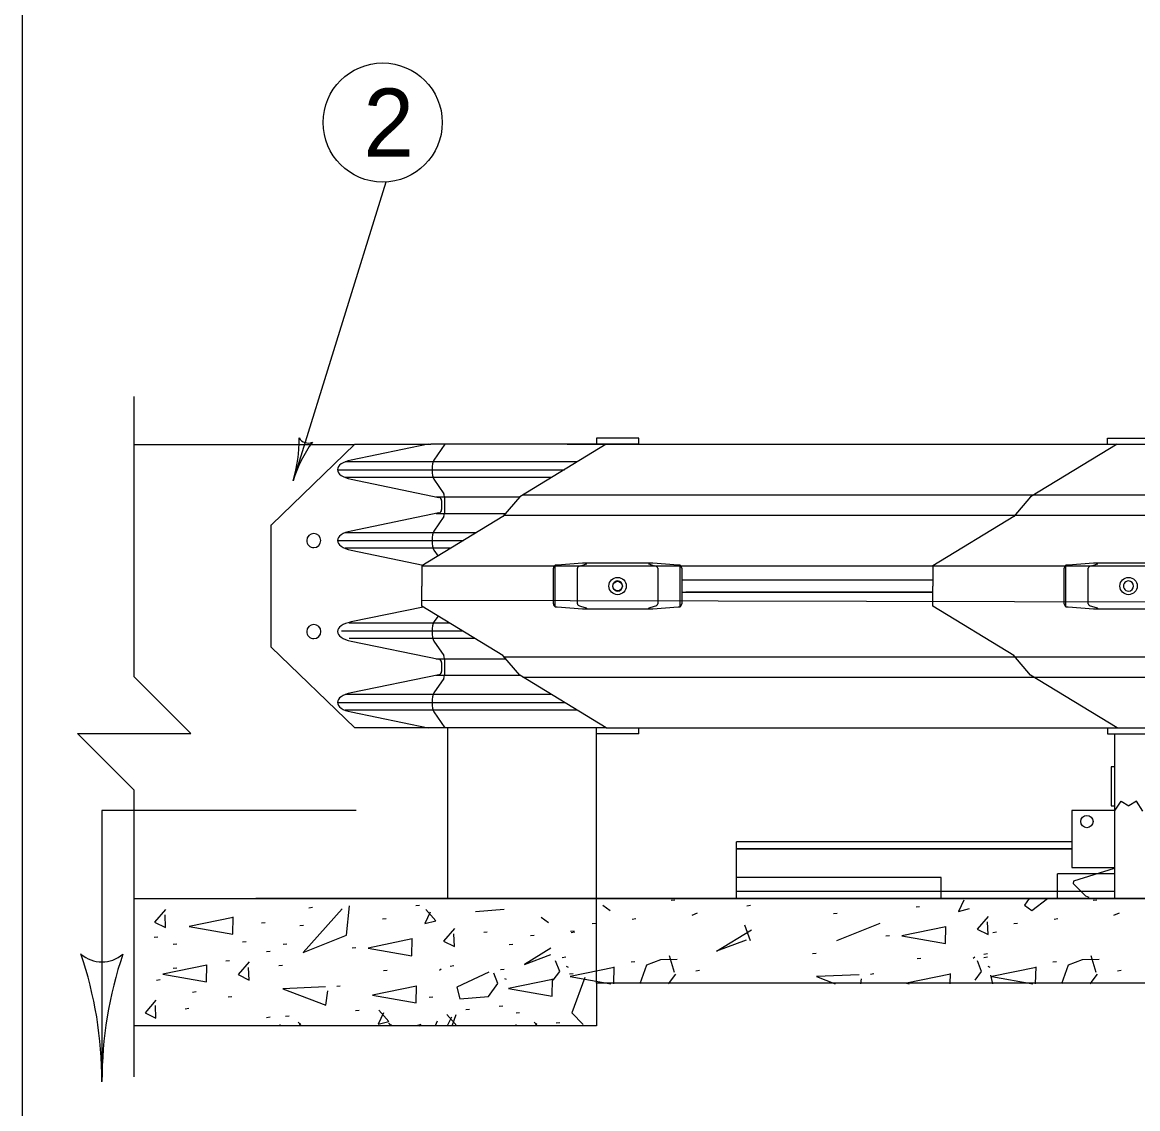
# Model space of a CAD drawing. Extents: x 997.6 to 1036.5, y 998.9 to 1022.7.
# Drawn here: x 1007 to 1010.277, y 1013.327 to 1016.52 of the extents above; entities that cross this region are included whole.
import ezdxf

# ---------------------------------------------------------------- set-up
doc = ezdxf.new("R2010")
doc.units = 0
for name, color, linetype in [('Level 1', 7, 'Continuous'), ('Level 11', 7, 'Continuous'), ('Level 16', 7, 'Continuous'), ('Level 2', 7, 'Continuous'), ('Level 5', 7, 'Continuous'), ('Level 6', 7, 'Continuous'), ('Level 9', 7, 'Continuous')]:
    doc.layers.add(name, color=color, linetype=linetype)

msp = doc.modelspace()

# ---------------------------------------------------------------- linework, layer by layer
at = {"layer": 'Level 1'}
for points in [[(1007.3287, 1013.4205), (1007.3287, 1014.2632), (1007.1621, 1014.4299), (1007.4954, 1014.4299), (1007.3287, 1014.5965), (1007.3287, 1015.4205)], [(1009.9585, 1013.9444), (1009.9447, 1013.9254)], [(1009.966, 1013.9094), (1010.0123, 1013.9444)], [(1007.4207, 1013.9126), (1007.3887, 1013.8753), (1007.4207, 1013.8593), (1007.4194, 1013.8966)], [(1007.94, 1013.914), (1007.8253, 1013.7859), (1007.952, 1013.8365), (1007.9613, 1013.9234)], [(1007.8525, 1013.9179), (1007.8418, 1013.9165)], [(1008.1667, 1013.9245), (1008.156, 1013.9232)], [(1008.1985, 1013.9047), (1008.1825, 1013.8714), (1008.2145, 1013.8794), (1008.1852, 1013.9127)], [(1008.3313, 1013.9062), (1008.4153, 1013.9129)], [(1008.7055, 1013.9254), (1008.7268, 1013.9094)], [(1008.9173, 1013.9403), (1008.9067, 1013.9389)], [(1009.139, 1013.9239), (1009.1283, 1013.9226)], [(1009.6363, 1013.9206), (1009.6257, 1013.9193)], [(1009.7665, 1013.9402), (1009.7505, 1013.9069)], [(1009.7505, 1013.9069), (1009.7825, 1013.9149)], [(1009.9447, 1013.9254), (1009.966, 1013.9094)], [(1010.1565, 1013.9403), (1010.1458, 1013.9389)], [(1007.6194, 1013.889), (1007.4899, 1013.8624), (1007.6181, 1013.8397), (1007.6194, 1013.8904)], [(1008.0685, 1013.8852), (1008.0578, 1013.8839)], [(1008.5242, 1013.8899), (1008.5455, 1013.8739)], [(1008.8028, 1013.8846), (1008.7922, 1013.8833)], [(1008.9828, 1013.9014), (1008.9668, 1013.8947)], [(1009.3942, 1013.901), (1009.3835, 1013.8997)], [(1009.8373, 1013.892), (1009.8053, 1013.8547), (1009.8373, 1013.8387), (1009.836, 1013.876)], [(1010.0419, 1013.8846), (1010.0312, 1013.8833)], [(1010.222, 1013.9014), (1010.206, 1013.8947)], [(1007.7139, 1013.8736), (1007.7032, 1013.8723)], [(1007.8263, 1013.8655), (1007.8157, 1013.8642)], [(1008.2695, 1013.8565), (1008.2375, 1013.8192), (1008.2695, 1013.8032), (1008.2682, 1013.8405)], [(1008.3662, 1013.8459), (1008.3555, 1013.8445)], [(1008.6215, 1013.8492), (1008.6108, 1013.8479)], [(1008.6228, 1013.8454), (1008.6122, 1013.844)], [(1008.685, 1013.8715), (1008.6743, 1013.8702)], [(1009.142, 1013.8519), (1009.0393, 1013.7885)], [(1009.139, 1013.8206), (1009.123, 1013.8659)], [(1009.3933, 1013.8214), (1009.52, 1013.872)], [(1009.7133, 1013.8614), (1009.584, 1013.8347), (1009.712, 1013.812), (1009.7133, 1013.8627)], [(1009.862, 1013.8454), (1009.8512, 1013.844)], [(1009.9242, 1013.8715), (1009.9135, 1013.8702)], [(1007.3982, 1013.8315), (1007.3876, 1013.8302)], [(1007.4544, 1013.8105), (1007.4437, 1013.8092)], [(1007.6578, 1013.8175), (1007.6472, 1013.8162)], [(1007.7771, 1013.8105), (1007.7664, 1013.8092)], [(1008.1455, 1013.8259), (1008.016, 1013.7992), (1008.1442, 1013.7765), (1008.1455, 1013.8272)], [(1008.5037, 1013.836), (1008.493, 1013.8347)], [(1009.04, 1013.7909), (1009.128, 1013.8236)], [(1009.548, 1013.8355), (1009.5373, 1013.8342)], [(1007.728, 1013.7894), (1007.7173, 1013.7881)], [(1007.9802, 1013.8), (1007.9695, 1013.7987)], [(1008.4415, 1013.8099), (1008.4308, 1013.8085)], [(1008.5525, 1013.7985), (1008.4755, 1013.751)], [(1008.4755, 1013.751), (1008.5525, 1013.7797)], [(1009.332, 1013.7832), (1009.3213, 1013.7819)], [(1009.836, 1013.7819), (1009.8253, 1013.7805)], [(1007.5423, 1013.7487), (1007.4128, 1013.722), (1007.541, 1013.6994), (1007.5423, 1013.75)], [(1007.6087, 1013.7614), (1007.5981, 1013.7601)], [(1007.6662, 1013.7584), (1007.6342, 1013.721), (1007.6662, 1013.705), (1007.6649, 1013.7424)], [(1007.7642, 1013.7477), (1007.7535, 1013.7464)], [(1008.268, 1013.7464), (1008.2573, 1013.745)], [(1008.5788, 1013.7304), (1008.5668, 1013.7612)], [(1008.5967, 1013.772), (1008.586, 1013.7707)], [(1008.7995, 1013.7589), (1008.7888, 1013.7576)], [(1008.8335, 1013.7485), (1008.8142, 1013.6944)], [(1008.8748, 1013.7645), (1008.8335, 1013.7485)], [(1008.9242, 1013.7659), (1008.8748, 1013.7645)], [(1008.9162, 1013.7272), (1008.9015, 1013.7765)], [(1009.6397, 1013.7688), (1009.629, 1013.7674)], [(1009.7987, 1013.7725), (1009.7933, 1013.7685)], [(1009.8179, 1013.7304), (1009.8059, 1013.7612)], [(1009.8357, 1013.772), (1009.8251, 1013.7707)], [(1010.0387, 1013.7589), (1010.028, 1013.7576)], [(1010.0727, 1013.7485), (1010.0533, 1013.6944)], [(1010.114, 1013.7645), (1010.0727, 1013.7485)], [(1010.1633, 1013.7659), (1010.114, 1013.7645)], [(1010.1553, 1013.7272), (1010.1407, 1013.7765)], [(1007.4544, 1013.7404), (1007.4437, 1013.739)], [(1008.0717, 1013.7334), (1008.061, 1013.732)], [(1008.2308, 1013.737), (1008.2255, 1013.733)], [(1008.3708, 1013.7284), (1008.2762, 1013.6844), (1008.2855, 1013.6497), (1008.3695, 1013.6564), (1008.3975, 1013.695), (1008.3855, 1013.7257)], [(1008.4153, 1013.7365), (1008.4047, 1013.7352)], [(1008.5598, 1013.7044), (1008.5788, 1013.7304)], [(1008.6042, 1013.7419), (1008.5988, 1013.7445)], [(1008.6182, 1013.7235), (1008.6075, 1013.7222)], [(1008.7392, 1013.7423), (1008.6097, 1013.7156)], [(1008.6097, 1013.7156), (1008.7293, 1013.6944)], [(1008.6522, 1013.713), (1008.6148, 1013.609)], [(1008.7378, 1013.6944), (1008.7392, 1013.7436)], [(1008.898, 1013.6944), (1008.9202, 1013.7219)], [(1008.9893, 1013.7328), (1008.9787, 1013.7314)], [(1009.4587, 1013.7205), (1009.3333, 1013.7152)], [(1009.3333, 1013.7152), (1009.3882, 1013.6944)], [(1009.5022, 1013.7229), (1009.4915, 1013.7216)], [(1009.7265, 1013.7226), (1009.5972, 1013.6959)], [(1009.7257, 1013.6944), (1009.7265, 1013.7239)], [(1009.799, 1013.7044), (1009.8179, 1013.7304)], [(1009.8432, 1013.7419), (1009.8379, 1013.7445)], [(1009.844, 1013.7198), (1009.8508, 1013.6944)], [(1009.9782, 1013.7423), (1009.8488, 1013.7156)], [(1009.8488, 1013.7156), (1009.9685, 1013.6944)], [(1009.977, 1013.6944), (1009.9782, 1013.7436)], [(1010.1372, 1013.6944), (1010.1593, 1013.7219)], [(1010.2285, 1013.7328), (1010.2178, 1013.7314)], [(1007.4053, 1013.7053), (1007.3947, 1013.7039)], [(1007.8907, 1013.685), (1007.7653, 1013.6797), (1007.892, 1013.6317), (1007.8973, 1013.673)], [(1007.9343, 1013.6875), (1007.9237, 1013.6862)], [(1008.1585, 1013.6872), (1008.0292, 1013.6605), (1008.1572, 1013.6379), (1008.1585, 1013.6885)], [(1008.4228, 1013.7064), (1008.4175, 1013.709)], [(1008.5578, 1013.7069), (1008.4283, 1013.6802), (1008.5565, 1013.6575), (1008.5578, 1013.7082)], [(1009.4635, 1013.6944), (1009.4653, 1013.7085)], [(1009.5972, 1013.6959), (1009.6057, 1013.6944)], [(1007.5105, 1013.6703), (1007.4998, 1013.6689)], [(1007.6157, 1013.6562), (1007.6051, 1013.6549)], [(1008.2058, 1013.6549), (1008.1952, 1013.6535)], [(1007.3927, 1013.6461), (1007.3607, 1013.6088), (1007.3927, 1013.5928), (1007.3914, 1013.6301)], [(1007.4895, 1013.6211), (1007.4788, 1013.6198)], [(1007.9898, 1013.6155), (1007.9792, 1013.6142)], [(1008.0612, 1013.6089), (1008.0452, 1013.5755), (1008.0772, 1013.5835), (1008.0478, 1013.6169)], [(1008.3138, 1013.6189), (1008.3032, 1013.6175)], [(1008.412, 1013.6287), (1008.4013, 1013.6274)], [(1007.7282, 1013.5959), (1007.7175, 1013.5945)], [(1007.7838, 1013.5992), (1007.773, 1013.5979)], [(1007.8198, 1013.5705), (1007.8102, 1013.5815)], [(1008.2188, 1013.5842), (1008.2133, 1013.5705)], [(1008.2767, 1013.5705), (1008.2767, 1013.5705), (1008.2473, 1013.6039)], [(1008.2607, 1013.5959), (1008.2485, 1013.5705)], [(1008.2632, 1013.5705), (1008.2742, 1013.6042)], [(1008.4612, 1013.609), (1008.4505, 1013.6077)], [(1008.5132, 1013.5705), (1008.5035, 1013.5815)], [(1008.6148, 1013.609), (1008.6482, 1013.5744)], [(1007.7562, 1013.5749), (1007.756, 1013.5705)], [(1007.8168, 1013.5775), (1007.8135, 1013.5705)], [(1008.0832, 1013.5705), (1008.0765, 1013.5782)], [(1008.0832, 1013.5742), (1008.0813, 1013.5705)], [(1008.1708, 1013.5744), (1008.1578, 1013.5705)], [(1008.1665, 1013.5705), (1008.1708, 1013.5717)], [(1008.4495, 1013.5749), (1008.4493, 1013.5705)], [(1008.5102, 1013.5775), (1008.5068, 1013.5705)], [(1008.579, 1013.5795), (1008.5683, 1013.5782)]]:
    msp.add_lwpolyline(points, dxfattribs=at)
at = {"layer": 'Level 11'}
msp.add_lwpolyline([(1007, 1000.5), (1035.5, 1000.5), (1035.5, 1021.5), (1007, 1021.5)], close=True, dxfattribs=at)
at = {"layer": 'Level 16'}
for p, q in [((1007.3287, 1015.2789), (1007.976, 1015.2789)), ((1008.249, 1014.4465), (1008.249, 1013.9455)), ((1008.6865, 1013.6955), (1008.6865, 1014.4465)), ((1013.97, 1013.9444), (1007.6865, 1013.9444))]:
    msp.add_line(p, q, dxfattribs=at)
at = {"layer": 'Level 2'}
for p, q in [((1008.0677, 1016.0505), (1007.7957, 1015.1726)), ((1007.9805, 1014.2036), (1007.2339, 1014.2036)), ((1007.2339, 1014.2036), (1007.2339, 1013.4065))]:
    msp.add_line(p, q, dxfattribs=at)
msp.add_circle((1008.0588, 1016.2253), 0.175, dxfattribs=at)
for centre, radius, start, end in [((1007.4222, 1015.2883), 0.391, 342.7811, 1.4499), ((1008.1691, 1015.0569), 0.391, 144.1282, 162.775), ((1007.8397, 1015.3146), 0.0313, 211.5557, 293.6724), ((1007.4222, 1015.2883), 0.391, 342.7689, 342.7811), ((1007.2341, 1013.8521), 0.0938, 228.7746, 310.8913), ((1006.0621, 1013.4065), 1.1719, 0, 18.6688), ((1008.4058, 1013.4065), 1.1719, 161.3472, 179.9939), ((1006.0621, 1013.4065), 1.1719, 359.9878, 0)]:
    msp.add_arc(centre, radius, start, end, dxfattribs=at)
at = {"layer": 'Level 5'}
for p, q in [((1008.6005, 1015.2796), (1010.2164, 1015.2796)), ((1010.2164, 1015.2796), (1011.7174, 1015.2796)), ((1008.6302, 1015.2279), (1007.9482, 1015.2279)), ((1007.926, 1015.205), (1008.5927, 1015.205)), ((1008.5552, 1015.1823), (1007.9482, 1015.1823)), ((1008.2162, 1015.1254), (1008.4613, 1015.1254)), ((1008.4704, 1015.1309), (1013.3605, 1015.1309)), ((1008.2162, 1015.0765), (1008.4197, 1015.0765)), ((1008.415, 1015.071), (1013.3912, 1015.071)), ((1007.926, 1014.9967), (1008.296, 1014.9967)), ((1008.3334, 1015.0195), (1007.9482, 1015.0195)), ((1008.2586, 1014.9739), (1007.9482, 1014.9739)), ((1008.6458, 1014.9302), (1008.5712, 1014.9246)), ((1008.6413, 1014.9227), (1008.6577, 1014.9279)), ((1008.8487, 1014.9304), (1008.6495, 1014.9304)), ((1008.8405, 1014.9279), (1008.8567, 1014.9227)), ((1008.9267, 1014.9246), (1008.8523, 1014.9302)), ((1010.1468, 1014.9302), (1010.0722, 1014.9246)), ((1010.1423, 1014.9227), (1010.1587, 1014.9279)), ((1010.3497, 1014.9304), (1010.1505, 1014.9304)), ((1008.1742, 1014.9225), (1013.4672, 1014.9225)), ((1008.5602, 1014.8105), (1008.5602, 1014.9155)), ((1008.5652, 1014.802), (1008.5652, 1014.924)), ((1008.6307, 1014.8105), (1008.6307, 1014.9155)), ((1008.8673, 1014.9155), (1008.8673, 1014.8105)), ((1008.9327, 1014.802), (1008.9327, 1014.924)), ((1008.9375, 1014.9155), (1008.9375, 1014.8105)), ((1010.0612, 1014.8105), (1010.0612, 1014.9155)), ((1010.0662, 1014.802), (1010.0662, 1014.924)), ((1010.1317, 1014.8105), (1010.1317, 1014.9155)), ((1008.9375, 1014.8811), (1009.6751, 1014.8811)), ((1008.9375, 1014.845), (1009.6751, 1014.845)), ((1009.6751, 1014.845), (1008.9493, 1014.845)), ((1008.1742, 1014.8219), (1013.5248, 1014.8099)), ((1008.5712, 1014.8015), (1008.6458, 1014.7959)), ((1008.6577, 1014.7982), (1008.6413, 1014.8034)), ((1008.6495, 1014.7959), (1008.8487, 1014.7959)), ((1008.8567, 1014.8034), (1008.8405, 1014.7982)), ((1008.8523, 1014.7959), (1008.9267, 1014.8015)), ((1010.0722, 1014.8015), (1010.1468, 1014.7959)), ((1010.1587, 1014.7982), (1010.1423, 1014.8034)), ((1010.1505, 1014.7959), (1010.3497, 1014.7959)), ((1007.9377, 1014.7313), (1008.2928, 1014.7313)), ((1008.2554, 1014.7541), (1007.9598, 1014.7541)), ((1008.3302, 1014.7085), (1007.9598, 1014.7085)), ((1008.2162, 1014.6496), (1008.4197, 1014.6496)), ((1008.415, 1014.6551), (1013.6483, 1014.6551)), ((1008.2162, 1014.6008), (1008.4613, 1014.6008)), ((1008.4704, 1014.5953), (1013.6262, 1014.5953)), ((1008.5552, 1014.5439), (1007.9482, 1014.5439)), ((1007.926, 1014.521), (1008.5927, 1014.521)), ((1008.6302, 1014.4982), (1007.9482, 1014.4982)), ((1008.7154, 1014.4465), (1010.2164, 1014.4465)), ((1010.2164, 1014.4465), (1011.7174, 1014.4465))]:
    msp.add_line(p, q, dxfattribs=at)
for points in [[(1008.7154, 1015.2796), (1008.4613, 1015.1254), (1008.4118, 1015.0674), (1008.1742, 1014.9225), (1008.1741, 1014.863)], [(1010.2164, 1015.2796), (1009.9623, 1015.1254), (1009.9128, 1015.0674), (1009.6752, 1014.9225), (1009.6751, 1014.863)], [(1008.7154, 1014.4465), (1008.4613, 1014.6008), (1008.4118, 1014.6587), (1008.1742, 1014.8036), (1008.1741, 1014.863)], [(1010.2164, 1014.4465), (1009.9623, 1014.6008), (1009.9128, 1014.6587), (1009.6752, 1014.8036), (1009.6751, 1014.863)]]:
    msp.add_lwpolyline(points, dxfattribs=at)
for centre, major_axis, ratio, start_param, end_param in [((1008.5933, 1014.9156), (-0.0562, 0), 0.175152, 5.116085, 5.235988), ((1008.6495, 1014.9287), (0.00937, 0), 0.175152, 1.570796, 1.974493), ((1008.6495, 1014.9287), (0.00937, 0), 0.175152, 5.777266, 7.853982), ((1008.8486, 1014.9287), (-0.00933, 0), 0.175743, 4.712389, 6.789105), ((1008.8486, 1014.9287), (-0.00933, 0), 0.175743, 4.308693, 4.712389), ((1008.9046, 1014.9156), (0.056, 0), 0.175743, 1.047198, 1.1671), ((1010.0943, 1014.9156), (-0.0562, 0), 0.175152, 5.116085, 5.235988), ((1010.1505, 1014.9287), (0.00937, 0), 0.175152, 1.570796, 1.974493), ((1010.1505, 1014.9287), (0.00937, 0), 0.175152, 5.777266, 7.853982), ((1008.5701, 1014.9156), (-0.00994, 0), 0.990537, 5.235988, 6.283185), ((1008.715, 1014.9156), (-0.0843, 0), 0.175152, 5.777266, 6.283185), ((1008.7833, 1014.9156), (0.084, 0), 0.175743, 0, 0.505919), ((1008.9277, 1014.9156), (0, 0.00984), 0.990355, 4.712389, 5.759587), ((1010.0711, 1014.9156), (-0.00994, 0), 0.990537, 5.235988, 6.283185), ((1010.216, 1014.9156), (-0.0843, 0), 0.175152, 5.777266, 6.283185), ((1008.7489, 1014.8631), (0, 0.0148), 0.999954, 0, 3.141593), ((1008.7489, 1014.8631), (0, 0.0148), 0.999954, 4.712389, 6.283185), ((1008.7489, 1014.8631), (0, 0.0148), 0.999954, 3.141593, 4.712389), ((1010.2499, 1014.8631), (0, 0.0148), 0.999954, 0, 3.141593), ((1010.2499, 1014.8631), (0, 0.0148), 0.999954, 4.712389, 6.283185), ((1010.2499, 1014.8631), (0, 0.0148), 0.999954, 3.141593, 4.712389), ((1008.5701, 1014.8106), (-0.00994, 0), 0.990537, 0, 1.047198), ((1008.5933, 1014.8106), (-0.0562, 0), 0.175152, 1.047198, 1.1671), ((1008.715, 1014.8106), (-0.0843, 0), 0.175152, 0, 0.505919), ((1008.6495, 1014.7974), (0.00937, 0), 0.175152, 4.308693, 4.712389), ((1008.6495, 1014.7974), (0.00937, 0), 0.175152, 4.712389, 6.789105), ((1008.8486, 1014.7974), (-0.00933, 0), 0.175743, 5.777266, 7.853982), ((1008.8486, 1014.7974), (-0.00933, 0), 0.175743, 1.570796, 1.974493), ((1008.7833, 1014.8106), (0.084, 0), 0.175743, 5.777266, 6.283185), ((1008.9046, 1014.8106), (0.056, 0), 0.175743, 5.116085, 5.235988), ((1008.9277, 1014.8106), (0, 0.00984), 0.990355, 3.665191, 4.712389), ((1010.0711, 1014.8106), (-0.00994, 0), 0.990537, 0, 1.047198), ((1010.0943, 1014.8106), (-0.0562, 0), 0.175152, 1.047198, 1.1671), ((1010.216, 1014.8106), (-0.0843, 0), 0.175152, 0, 0.505919), ((1010.1505, 1014.7974), (0.00937, 0), 0.175152, 4.308693, 4.712389), ((1010.1505, 1014.7974), (0.00937, 0), 0.175152, 4.712389, 6.789105)]:
    msp.add_ellipse(centre, major_axis=major_axis, ratio=ratio, start_param=start_param, end_param=end_param, dxfattribs=at)
for centre in [(1008.749, 1014.8631), (1010.25, 1014.8631)]:
    msp.add_ellipse(centre, major_axis=(0, -0.0254), ratio=0.999954, dxfattribs=at)
at = {"layer": 'Level 6'}
for p, q in [((1010.1883, 1015.2978), (1010.3133, 1015.2978)), ((1010.1883, 1015.2796), (1010.1883, 1015.2978)), ((1007.9768, 1015.2797), (1007.7317, 1015.0429)), ((1008.1927, 1015.2796), (1007.9662, 1015.2331)), ((1007.9768, 1015.2797), (1008.2006, 1015.2797)), ((1008.2412, 1015.2796), (1008.2006, 1015.2796)), ((1008.2412, 1015.2796), (1008.2093, 1015.2331)), ((1008.8115, 1015.2796), (1008.2412, 1015.2796)), ((1008.2412, 1015.2796), (1008.2412, 1015.2796)), ((1007.9662, 1015.177), (1008.2242, 1015.1237)), ((1008.2093, 1015.177), (1008.2385, 1015.1344)), ((1008.2402, 1015.1254), (1008.2402, 1015.0765)), ((1008.232, 1015.114), (1008.232, 1015.0879)), ((1008.2242, 1015.0782), (1007.9662, 1015.0248)), ((1008.2385, 1015.0674), (1008.2093, 1015.0248)), ((1007.7313, 1014.6836), (1007.7313, 1015.0425)), ((1007.9662, 1014.9687), (1008.1781, 1014.9249)), ((1008.2093, 1014.9687), (1008.2213, 1014.9512)), ((1008.1781, 1014.8012), (1007.9662, 1014.7574)), ((1008.2213, 1014.7749), (1008.2093, 1014.7574)), ((1007.9662, 1014.7014), (1008.2242, 1014.6479)), ((1008.2093, 1014.7014), (1008.2385, 1014.6587)), ((1007.9768, 1014.4464), (1007.7313, 1014.6836)), ((1008.232, 1014.6384), (1008.232, 1014.612)), ((1008.2402, 1014.6496), (1008.2402, 1014.6008)), ((1008.2242, 1014.6024), (1007.9662, 1014.549)), ((1008.2385, 1014.5917), (1008.2093, 1014.549)), ((1007.9662, 1014.493), (1008.1927, 1014.4465)), ((1008.2093, 1014.493), (1008.2412, 1014.4465)), ((1008.7154, 1014.4465), (1007.9768, 1014.4464)), ((1008.2003, 1014.4464), (1007.9768, 1014.4464)), ((1010.1883, 1014.4465), (1010.1883, 1014.4284)), ((1010.1883, 1014.4284), (1010.3133, 1014.4284)), ((1010.2092, 1014.4284), (1010.2092, 1013.9444)), ((1010.2092, 1014.3315), (1010.1987, 1014.3315)), ((1010.1987, 1014.3315), (1010.1987, 1014.217)), ((1010.2077, 1014.2036), (1010.0832, 1014.2036)), ((1010.0832, 1014.2036), (1010.0832, 1014.0363)), ((1010.1987, 1014.217), (1010.2092, 1014.217)), ((1010.0832, 1014.1111), (1009.098, 1014.1111)), ((1010.0832, 1014.1111), (1009.098, 1014.1111)), ((1009.098, 1013.9455), (1009.098, 1014.1111)), ((1010.0832, 1014.0903), (1009.098, 1014.0903)), ((1009.098, 1014.0903), (1010.0832, 1014.0903)), ((1010.0415, 1013.9444), (1010.0415, 1014.0169)), ((1010.2092, 1014.0169), (1010.0415, 1014.0169)), ((1010.0832, 1014.0363), (1010.2092, 1014.0363)), ((1009.6992, 1014.006), (1009.098, 1014.006)), ((1009.6992, 1013.9444), (1009.6992, 1014.006)), ((1010.2092, 1013.9653), (1009.098, 1013.9653))]:
    msp.add_line(p, q, dxfattribs=at)
for points in [[(1010.2092, 1014.2012), (1010.2283, 1014.2305), (1010.2508, 1014.2167)], [(1010.2925, 1014.2012), (1010.2732, 1014.2305), (1010.2508, 1014.2167)], [(1010.208, 1014.0329), (1010.0887, 1013.9954), (1010.0872, 1013.9889)], [(1010.0872, 1013.9889), (1010.1237, 1013.9524), (1010.1334, 1013.9484)]]:
    msp.add_lwpolyline(points, dxfattribs=at)
msp.add_circle((1010.1277, 1014.1708), 0.018, dxfattribs=at)
for centre, start, end in [((1008.2222, 1015.114), 0, 78.3082), ((1008.2222, 1015.0878), 281.6918, 0), ((1008.2222, 1014.6383), 0, 78.3082), ((1008.2222, 1014.6121), 281.6918, 0)]:
    msp.add_arc(centre, 0.00984, start, end, dxfattribs=at)
for centre, major_axis, ratio, start_param, end_param in [((1007.9902, 1015.2051), (0.0643, 0), 0.470116, 1.954769, 4.328417), ((1008.2124, 1015.2051), (0, -0.0302), 0.277325, 3.525565, 5.899213), ((1008.2124, 1015.2051), (0, 0.0302), 0.277325, 0.383972, 2.75762), ((1008.2375, 1015.1253), (0, -0.00984), 0.277325, 1.570796, 2.75762), ((1008.2375, 1015.1253), (0, 0.00984), 0.277325, 4.712389, 5.899213), ((1008.2375, 1015.0765), (0, -0.00984), 0.277325, 0.383972, 1.570796), ((1007.9902, 1014.9968), (-0.0643, 0), 0.470116, 5.096361, 7.470009), ((1008.2124, 1014.9968), (0, -0.0302), 0.277325, 3.525565, 5.899213), ((1007.8565, 1014.9968), (0, 0.0208), 0.99863, 0, 1.570796), ((1007.8565, 1014.9968), (0, 0.0208), 0.99863, 1.570796, 3.141593), ((1007.8562, 1014.9968), (0, 0.0208), 0.99863, 3.148679, 6.276174), ((1007.8565, 1014.7293), (0, 0.0208), 0.99863, 0, 1.570796), ((1007.8565, 1014.7293), (0, 0.0208), 0.99863, 1.570796, 3.141593), ((1007.8565, 1014.7293), (0, 0.0208), 0.99863, 3.141593, 6.283185), ((1007.9902, 1014.7294), (-0.0643, 0), 0.470116, 5.096361, 7.470009), ((1008.2124, 1014.7294), (0, -0.0302), 0.277325, 3.525565, 5.899213), ((1008.2124, 1014.7294), (0, 0.0302), 0.277325, 0.383972, 2.75762), ((1008.2375, 1014.6496), (0, -0.00984), 0.277325, 1.570796, 2.75762), ((1008.2375, 1014.6008), (0, -0.00984), 0.277325, 0.383972, 1.570796), ((1007.9902, 1014.521), (0.0643, 0), 0.470116, 1.954769, 4.328417), ((1008.2124, 1014.521), (0, -0.0302), 0.277325, 3.525565, 5.899213), ((1008.2124, 1014.521), (0, 0.0302), 0.277325, 0.383972, 2.75762)]:
    msp.add_ellipse(centre, major_axis=major_axis, ratio=ratio, start_param=start_param, end_param=end_param, dxfattribs=at)
at = {"layer": 'Level 9'}
for p, q in [((1008.6865, 1015.2978), (1008.6865, 1015.2796)), ((1008.8115, 1015.2978), (1008.6865, 1015.2978)), ((1008.8115, 1015.2796), (1008.8115, 1015.2978)), ((1008.8115, 1014.4284), (1008.8115, 1014.4465)), ((1008.8115, 1014.4284), (1008.6865, 1014.4284)), ((1007.3287, 1013.9444), (1013.97, 1013.9444)), ((1008.6865, 1013.6955), (1008.6865, 1013.5705)), ((1014.0982, 1013.6955), (1008.6865, 1013.6955)), ((1008.6865, 1013.5705), (1007.3287, 1013.5705))]:
    msp.add_line(p, q, dxfattribs=at)
msp.add_circle((1008.749, 1014.8631), 0.0139, dxfattribs=at)

# ---------------------------------------------------------------- texts
at = {"layer": 'Level 1'}
msp.add_text('2', height=0.2, dxfattribs=at).set_placement((1008.0022, 1016.1253))

doc.saveas('drawing.dxf')
